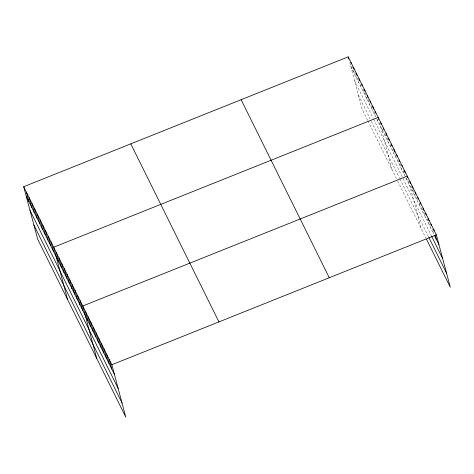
<?xml version="1.0" encoding="UTF-8"?>
<svg xmlns="http://www.w3.org/2000/svg" width="474" height="474" viewBox="0 0 474 474"><rect width="100%" height="100%" fill="white"/><g stroke="black" fill="none" stroke-linecap="round" stroke-linejoin="round"><path stroke-width="0.36" stroke-dasharray="2.37 1.78" d="M350.748 66.413L376.486 118.387M376.789 119.004L405.697 177.394M405.993 177.993L433.615 233.777L432.341 228.995M354.511 80.55L373.281 118.464M373.583 119.075L402.408 177.288M402.995 178.479L431.204 235.454M358.385 95.114L370.194 118.962M371.403 121.409L399.523 178.206M399.819 178.799L428.615 236.959M367.599 120.26L362.148 109.251L349.297 60.945M367.901 120.87L396.531 178.692M397.704 181.068L425.913 238.043M429.693 223.651L430.967 228.438M427.05 218.313L428.324 223.094M424.408 212.968L425.682 217.756M421.759 207.63L423.033 212.411M419.3 202.973L420.391 207.073M416.652 197.628L417.748 201.728M413.464 190.24L415.1 196.39M410.999 185.577L412.457 191.046M408.541 180.92L421.208 228.545M406.621 178.313L407.166 180.363M403.25 170.237L404.523 175.024M400.423 164.211L401.881 169.68M397.959 159.554L399.232 164.342M395.5 154.897L396.59 158.997M392.673 148.872L393.947 153.659M390.209 144.215L391.299 148.315M387.382 138.189L388.656 142.976M384.918 133.532L386.014 137.632M382.459 128.875L383.365 132.293M379.633 122.849L392.122 169.787M377.452 119.395L377.997 121.445M374.182 111.84L375.272 115.946M371.272 105.655L372.546 110.442M368.369 99.469L369.821 104.938M365.46 93.283L367.101 99.433M363.102 89.148L364.376 93.929M360.56 84.325L361.65 88.425M357.651 78.139L358.925 82.926M354.748 71.953L356.199 77.422M351.838 65.767L353.474 71.918"/><path stroke-width="0.71" d="M23.7 186.703L111.852 364.749L125.794 417.156L37.647 239.109L23.7 186.703L348.206 56.844L436.353 234.891L450.3 287.297L426.499 239.228M111.852 364.749L436.353 234.891M434.492 235.56L438.9 244.46M431.5 236.046L442.663 258.597M428.911 237.551L446.538 273.16M241.118 99.7L329.27 277.746M130.788 143.847L218.935 321.893M26.248 196.272L114.394 374.318M30.01 210.409L118.156 388.455M33.885 224.972L122.031 403.019M433.71 229.552L434.077 230.915M435.168 235.021L436.258 239.121M431.067 224.208L431.429 225.577M428.419 218.869L428.97 220.92M425.776 213.525L426.144 214.894M423.134 208.187L423.679 210.237M420.485 202.842L420.853 204.211M417.843 197.504L418.21 198.867M415.2 192.16L415.745 194.21M412.552 186.821L412.919 188.184M409.909 181.477L410.454 183.527M407.628 177.501L407.267 176.138L82.76 305.991L96.708 358.397M404.618 170.794L405.169 172.844M401.976 165.456L402.343 166.818M399.333 160.111L399.695 161.48M396.685 154.773L397.236 156.823M394.042 149.429L394.771 152.166M391.4 144.09L391.945 146.14M388.751 138.746L389.118 140.114M386.109 133.407L386.654 135.457M383.466 128.063L383.827 129.432M380.818 122.725L381.185 124.087M378.72 119.43L378.175 117.38L53.669 247.238L67.616 299.645M375.449 111.876L375.817 113.245M372.724 106.377L373.453 109.109M370.004 100.873L370.55 102.923M367.279 95.369L367.824 97.419M364.553 89.864L364.915 91.233M361.828 84.36L362.189 85.729M359.102 78.862L359.648 80.912M356.377 73.357L356.922 75.407M353.651 67.853L354.019 69.222M350.932 62.349L351.293 63.717M348.206 56.844L348.751 58.895M109.204 359.405L111.751 368.973M106.561 354.066L109.109 363.635M103.919 348.722L106.46 358.291M101.27 343.383L103.818 352.952M98.628 338.039L101.175 347.608M95.985 332.701L98.527 342.269M93.337 327.356L95.884 336.925M90.694 322.018L93.242 331.587M88.051 316.673L90.593 326.242M85.403 311.335L87.951 320.904M80.118 300.652L82.66 310.221M77.469 295.308L80.017 304.877M74.827 289.969L77.375 299.538M72.184 284.625L74.726 294.194M69.536 279.287L72.084 288.856M66.893 273.942L69.441 283.511M64.251 268.604L66.793 278.173M61.602 263.26L64.15 272.828M58.96 257.921L61.507 267.49M56.317 252.577L58.859 262.146M50.949 241.734L53.491 251.303M48.224 236.23L50.765 245.799M45.498 230.725L48.046 240.294M42.773 225.221L45.32 234.79M40.047 219.723L42.595 229.286M37.322 214.218L39.869 223.787M34.596 208.714L37.144 218.283M31.877 203.21L34.418 212.779M29.151 197.705L31.693 207.274M26.426 192.201L28.973 201.77"/></g></svg>
